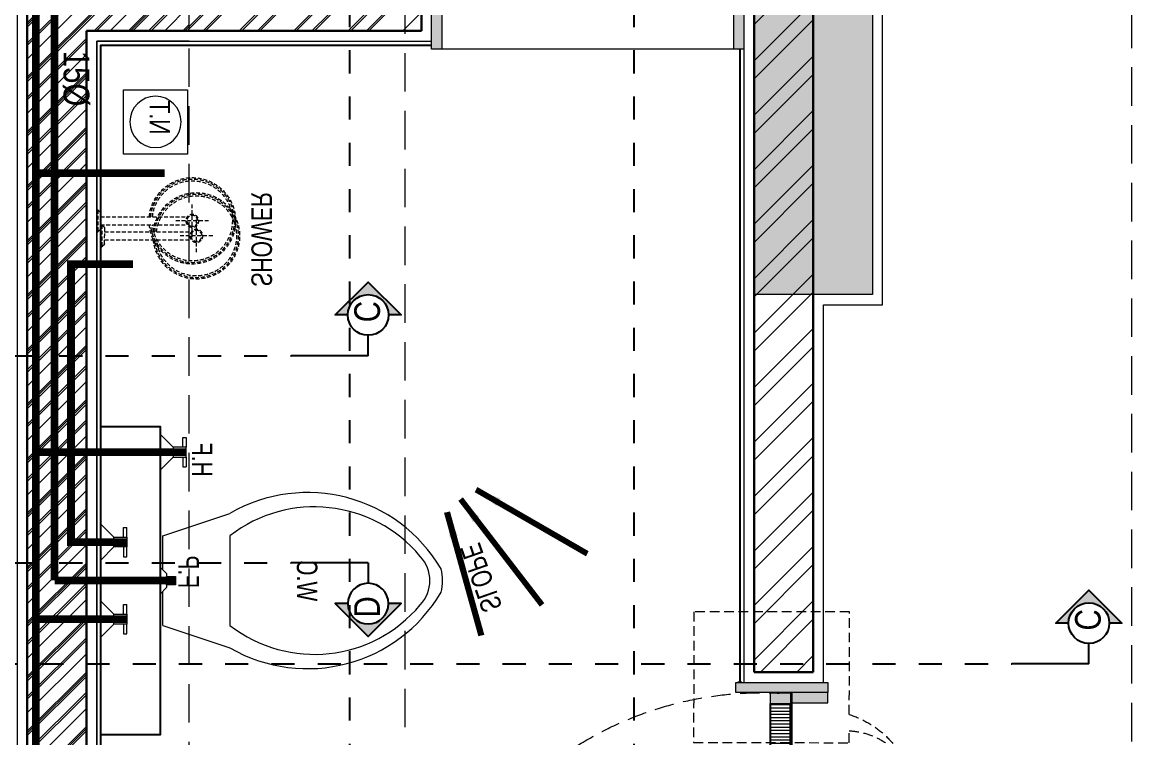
# Model space of a CAD drawing. Header units: inches. Extents: x 899679 to 12882928, y -3363313 to 527800.
# Drawn here: x 919846 to 922005, y 525117 to 526510 of the extents above; entities that cross this region are included whole.
import ezdxf
from ezdxf.enums import TextEntityAlignment as Align

# ---------------------------------------------------------------- set-up
doc = ezdxf.new("R2010")
doc.units = ezdxf.units.IN
doc.header["$LTSCALE"] = 150
doc.linetypes.add('Dash', pattern=[6, 3, -3])
doc.linetypes.add('HIDDEN', pattern=[0.375, 0.25, -0.125])
for name, color, linetype, lineweight in [('46', 46, 'Continuous', 5), ('COLUMN', 5, 'Continuous', 13), ('ele03', 147, 'Continuous', 5), ('fer', 5, 'Continuous', 9), ('FURNITURE-MSA', 251, 'Continuous', 5), ('g-cen-sym', 8, 'Continuous', 25), ('g-cent-sym', 8, 'Continuous', 15), ('g-dot', 8, 'HIDDEN', 9), ('g-ele-02', 8, 'Continuous', 9), ('g-ele-3', 8, 'Continuous', 0), ('g-ele02', 8, 'Continuous', 9), ('g-text', 8, 'Continuous', 9), ('P_Water Supply Downtake pipe', 3, 'Continuous', 25), ('Pl_FLushing PIpe', 150, 'Continuous', 9), ('PLASTER', 3, 'Continuous', 9), ('SHEET', 7, 'Continuous', 13), ('TILE', 8, 'Continuous', 13), ('WALL HATCH-MSA', 251, 'Continuous', 9), ('WALL-MSA', 32, 'Continuous', 30)]:
    doc.layers.add(name, color=color, linetype=linetype, lineweight=lineweight)
for name, color, linetype in [('g-sol250', 8, 'Continuous'), ('P_HOT WATER PIPE', 1, 'HIDDEN'), ('R.C.C HATCH-MSA', 250, 'Continuous'), ('TILE SECTION', 152, 'Continuous')]:
    doc.layers.add(name, color=color, linetype=linetype)
doc.styles.add('AR', font='swisscl.ttf')
doc.styles.add('ARIAL', font='swisscl.ttf')
doc.styles.add('arial unicode', font='swisscl.ttf', dxfattribs={"height": 165})
doc.styles.add('PLUMBING TEXT', font='ARIALN.TTF')
doc.styles.add('SWINS', font='swissc.ttf')
doc.dimstyles.new('25', dxfattribs={"dimtxt": 40, "dimasz": 18, "dimexe": 0, "dimexo": 0, "dimgap": 10, "dimtad": 1, "dimdec": 0, "dimzin": 3, "dimdsep": 46, "dimtxsty": 'ARIAL', "dimblk": 'ARCHTICK', "dimcen": 0, "dimclrd": 256, "dimclre": 256, "dimclrt": 256, "dimadec": 0, "dimazin": 0, "dimtfac": 1, "dimtdec": 0, "dimtmove": 1, "dimatfit": 0, "dimfxl": 1, "dimtolj": 1, "dimtzin": 0, "dimlwd": 18, "dimlwe": 5, "dimarcsym": 0})
pattern_1 = [(45, (-1153971.499997849, -739584.1571664715), (-53.03300858899107, 53.03300858899107), []), (45, (-1153936.144658849, -739584.1571664715), (-53.03300858899107, 53.03300858899107), [])]

# ---------------------------------------------------------------- blocks, each defined once
blk = doc.blocks.new('A$C90003454')
at = {"layer": '46'}
for points in [[(61, 43.86744019016623), (61, 83.86744019016623), (41, 83.86744019016623), (41, 43.86744019016623)], [(689, 83.86744019016623), (689, 43.86744019016623), (709, 43.86744019016623), (709, 83.86744019016623)]]:
    blk.add_hatch(color=256, dxfattribs=at).paths.add_polyline_path(points)
at = {"layer": 'g-sol250'}
h = blk.add_hatch(color=256, dxfattribs=at)
h.dxf.hatch_style = 1
h.paths.add_polyline_path([(60, -27.99999954551458), (40, -27.99999954574741), (40, 42.00000045448542), (60, 42.00000045448542)])
h.paths.add_polyline_path([(40, -27.99999954551458), (20, -27.99999954551458), (20, 151.0000004544854), (40, 151.0000004544854)])
h = blk.add_hatch(color=256, dxfattribs=at)
h.dxf.hatch_style = 1
h.paths.add_polyline_path([(710, -27.99999954551458), (690, -27.99999954574741), (690, 42.00000045448542), (710, 42.00000045448542)])
h.paths.add_polyline_path([(730, -27.99999954551458), (710, -27.99999954551458), (710, 151.000000454369), (730, 151.0000004546018)])
at = {"layer": 'g-dot', "linetype": 'HIDDEN'}
blk.add_lwpolyline([(708.0000086771324, 778.1736657531001), (709, 80.0014110840857)], dxfattribs=at)
blk.add_arc((718.4141859840602, 100.0001017961185), 678.2535204022481, 90.87977700367651, 182.8507157516612, dxfattribs=at)
at = {"layer": 'g-ele-02', "ltscale": 750}
for p, q in [((40, 42.00000045448542), (60, 42.00000045448542)), ((40, -27.99999954551458), (40, 38.13397134840488)), ((20, -27.99999954551458), (40, -27.99999954551458))]:
    blk.add_line(p, q, dxfattribs=at)
for points in [[(20, 151.0000004544854), (20, -27.99999954551458), (40, -27.99999954551458), (40, 151.0000004544854)], [(710, 151.0000004544854), (710, -27.99999954551458), (730, -27.99999954551458), (730, 151.0000004544854)], [(40, -27.99999954551458), (40, 42.00000045448542), (60, 42.00000045448542), (60, -27.99999954551458)], [(690, -27.99999954551458), (690, 42.00000045448542), (710, 42.00000045448542), (710, -27.99999954551458)]]:
    blk.add_lwpolyline(points, close=True, dxfattribs=at)
at = {"layer": 'g-ele-3'}
for p, q in [((40, 62.00000045448542), (40, 42.00000045448542)), ((40, 42.00000045448542), (690, 42.00000045448542))]:
    blk.add_line(p, q, dxfattribs=at)
at = {"layer": 'g-ele02'}
for p, q in [((41, 43.86744019016623), (41, 83.86744019016623)), ((41, 83.86744019016623), (61, 83.86744019016623)), ((689, 83.86744019016623), (61, 83.86744019016623)), ((61, 83.86744019016623), (61, 43.86744019016623)), ((689, 82.86744019016623), (61, 82.86744019016623)), ((61, 43.86744019016623), (41, 43.86744019016623)), ((689, 44.86744019016623), (61, 44.86744019016623)), ((689, 43.86744019016623), (61, 43.86744019016623))]:
    blk.add_line(p, q, dxfattribs=at)
blk.add_lwpolyline([(689, 43.86744019016623), (709, 43.86744019016623), (709, 83.86744019016623), (689, 83.86744019016623)], close=True, dxfattribs=at)
at = {"layer": 'TILE'}
for p, q in [((63.95024102553725, 44.86744019016623, 0.0001237426053477542), (63.95024102553725, 82.86744019016623, 0.0001237426053477542)), ((70.20024102553725, 44.86744019016623, 0.0001237426053477542), (70.20024102553725, 82.86744019016623, 0.0001237426053477542)), ((76.45024102553725, 44.86744019016623, 0.0001237426053477542), (76.45024102553725, 82.86744019016623, 0.0001237426053477542)), ((82.70024107769132, 44.86744019016623, 0.0001237426053477542), (82.70024107769132, 82.86744019016623, 0.0001237426053477542)), ((88.95024107769132, 44.86744019016623, 0.0001237426053477542), (88.95024107769132, 82.86744019016623, 0.0001237426053477542)), ((95.20024107769132, 44.86744019016623, 0.0001237426053477542), (95.20024107769132, 82.86744019016623, 0.0001237426053477542)), ((101.4502410776913, 44.86744019016623, 0.0001237426053477542), (101.4502410776913, 82.86744019016623, 0.0001237426053477542)), ((107.7002410776913, 44.86744019016623, 0.0001237426053477542), (107.7002410776913, 82.86744019016623, 0.0001237426053477542)), ((113.9502410776913, 44.86744019016623, 0.0001237426053477542), (113.9502410776913, 82.86744019016623, 0.0001237426053477542)), ((120.2002410776913, 44.86744019016623, 0.0001237426053477542), (120.2002410776913, 82.86744019016623, 0.0001237426053477542)), ((126.4502410776913, 44.86744019016623, 0.0001237426053477542), (126.4502410776913, 82.86744019016623, 0.0001237426053477542)), ((132.7002410776913, 44.86744019016623, 0.0001237426053477542), (132.7002410776913, 82.86744019016623, 0.0001237426053477542)), ((138.9502410776913, 44.86744019016623, 0.0001237426053477542), (138.9502410776913, 82.86744019016623, 0.0001237426053477542)), ((145.2002410776913, 44.86744019016623, 0.0001237426053477542), (145.2002410776913, 82.86744019016623, 0.0001237426053477542)), ((151.4502410776913, 44.86744019016623, 0.0001237426053477542), (151.4502410776913, 82.86744019016623, 0.0001237426053477542)), ((157.7002410776913, 44.86744019016623, 0.0001237426053477542), (157.7002410776913, 82.86744019016623, 0.0001237426053477542)), ((163.9502410776913, 44.86744019016623, 0.0001237426053477542), (163.9502410776913, 82.86744019016623, 0.0001237426053477542)), ((170.2002410776913, 44.86744019016623, 0.0001237426053477542), (170.2002410776913, 82.86744019016623, 0.0001237426053477542)), ((176.4502410776913, 44.86744019016623, 0.0001237426053477542), (176.4502410776913, 82.86744019016623, 0.0001237426053477542)), ((182.7002410776913, 44.86744019016623, 0.0001237426053477542), (182.7002410776913, 82.86744019016623, 0.0001237426053477542)), ((188.9502410776913, 44.86744019016623, 0.0001237426053477542), (188.9502410776913, 82.86744019016623, 0.0001237426053477542)), ((195.2002410776913, 44.86744019016623, 0.0001237426053477542), (195.2002410776913, 82.86744019016623, 0.0001237426053477542)), ((201.4502410776913, 44.86744019016623, 0.0001237426053477542), (201.4502410776913, 82.86744019016623, 0.0001237426053477542)), ((207.7002410776913, 44.86744019016623, 0.0001237426053477542), (207.7002410776913, 82.86744019016623, 0.0001237426053477542)), ((213.9502410776913, 44.86744019016623, 0.0001237426053477542), (213.9502410776913, 82.86744019016623, 0.0001237426053477542)), ((220.2002410776913, 44.86744019016623, 0.0001237426053477542), (220.2002410776913, 82.86744019016623, 0.0001237426053477542)), ((226.4502410776913, 44.86744019016623, 0.0001237426053477542), (226.4502410776913, 82.86744019016623, 0.0001237426053477542)), ((232.7002410776913, 44.86744019016623, 0.0001237426053477542), (232.7002410776913, 82.86744019016623, 0.0001237426053477542)), ((238.9502410776913, 44.86744019016623, 0.0001237426053477542), (238.9502410776913, 82.86744019016623, 0.0001237426053477542)), ((245.2002410776913, 44.86744019016623, 0.0001237426053477542), (245.2002410776913, 82.86744019016623, 0.0001237426053477542)), ((245.2002410776913, 44.86744019016623, 0.0001237426053477542), (245.2002410776913, 82.86744019016623, 0.0001237426053477542)), ((251.4502410776913, 44.86744019016623, 0.0001237426053477542), (251.4502410776913, 82.86744019016623, 0.0001237426053477542)), ((251.4502410776913, 44.86744019016623, 0.0001237426053477542), (251.4502410776913, 82.86744019016623, 0.0001237426053477542)), ((257.7002410776913, 44.86744019016623, 0.0001237426053477542), (257.7002410776913, 82.86744019016623, 0.0001237426053477542)), ((257.7002410776913, 44.86744019016623, 0.0001237426053477542), (257.7002410776913, 82.86744019016623, 0.0001237426053477542)), ((263.9502410776913, 44.86744019016623, 0.0001237426053477542), (263.9502410776913, 82.86744019016623, 0.0001237426053477542)), ((263.9502410776913, 44.86744019016623, 0.0001237426053477542), (263.9502410776913, 82.86744019016623, 0.0001237426053477542)), ((270.2002410776913, 44.86744019016623, 0.0001237426053477542), (270.2002410776913, 82.86744019016623, 0.0001237426053477542)), ((270.2002410776913, 44.86744019016623, 0.0001237426053477542), (270.2002410776913, 82.86744019016623, 0.0001237426053477542)), ((276.4502410776913, 44.86744019016623, 0.0001237426053477542), (276.4502410776913, 82.86744019016623, 0.0001237426053477542)), ((276.4502410776913, 44.86744019016623, 0.0001237426053477542), (276.4502410776913, 82.86744019016623, 0.0001237426053477542)), ((282.7002410776913, 44.86744019016623, 0.0001237426053477542), (282.7002410776913, 82.86744019016623, 0.0001237426053477542)), ((282.7002410776913, 44.86744019016623, 0.0001237426053477542), (282.7002410776913, 82.86744019016623, 0.0001237426053477542)), ((288.9502410776913, 44.86744019016623, 0.0001237426053477542), (288.9502410776913, 82.86744019016623, 0.0001237426053477542)), ((288.9502410776913, 44.86744019016623, 0.0001237426053477542), (288.9502410776913, 82.86744019016623, 0.0001237426053477542)), ((295.2002410776913, 44.86744019016623, 0.0001237426053477542), (295.2002410776913, 82.86744019016623, 0.0001237426053477542)), ((301.4502410776913, 44.86744019016623, 0.0001237426053477542), (301.4502410776913, 82.86744019016623, 0.0001237426053477542)), ((307.7002410776913, 44.86744019016623, 0.0001237426053477542), (307.7002410776913, 82.86744019016623, 0.0001237426053477542)), ((313.9502410776913, 44.86744019016623, 0.0001237426053477542), (313.9502410776913, 82.86744019016623, 0.0001237426053477542)), ((320.2002410776913, 44.86744019016623, 0.0001237426053477542), (320.2002410776913, 82.86744019016623, 0.0001237426053477542)), ((326.4502410776913, 44.86744019016623, 0.0001237426053477542), (326.4502410776913, 82.86744019016623, 0.0001237426053477542)), ((332.7002410776913, 44.86744019016623, 0.0001237426053477542), (332.7002410776913, 82.86744019016623, 0.0001237426053477542)), ((338.9502410776913, 44.86744019016623, 0.0001237426053477542), (338.9502410776913, 82.86744019016623, 0.0001237426053477542)), ((338.9502410255373, 44.86744019016623, 0.0001237426053477542), (338.9502410255373, 82.86744019016623, 0.0001237426053477542)), ((345.2002410776913, 44.86744019016623, 0.0001237426053477542), (345.2002410776913, 82.86744019016623, 0.0001237426053477542)), ((351.4502410776913, 44.86744019016623, 0.0001237426053477542), (351.4502410776913, 82.86744019016623, 0.0001237426053477542)), ((357.7002410776913, 44.86744019016623, 0.0001237426053477542), (357.7002410776913, 82.86744019016623, 0.0001237426053477542)), ((363.9502410776913, 44.86744019016623, 0.0001237426053477542), (363.9502410776913, 82.86744019016623, 0.0001237426053477542)), ((370.2002410776913, 44.86744019016623, 0.0001237426053477542), (370.2002410776913, 82.86744019016623, 0.0001237426053477542)), ((376.4502410776913, 44.86744019016623, 0.0001237426053477542), (376.4502410776913, 82.86744019016623, 0.0001237426053477542)), ((382.7002410776913, 44.86744019016623, 0.0001237426053477542), (382.7002410776913, 82.86744019016623, 0.0001237426053477542)), ((388.9502410776913, 44.86744019016623, 0.0001237426053477542), (388.9502410776913, 82.86744019016623, 0.0001237426053477542)), ((395.2002410776913, 44.86744019016623, 0.0001237426053477542), (395.2002410776913, 82.86744019016623, 0.0001237426053477542)), ((401.4502410776913, 44.86744019016623, 0.0001237426053477542), (401.4502410776913, 82.86744019016623, 0.0001237426053477542)), ((407.7002410776913, 44.86744019016623, 0.0001237426053477542), (407.7002410776913, 82.86744019016623, 0.0001237426053477542)), ((413.9502410776913, 44.86744019016623, 0.0001237426053477542), (413.9502410776913, 82.86744019016623, 0.0001237426053477542)), ((420.2002410776913, 44.86744019016623, 0.0001237426053477542), (420.2002410776913, 82.86744019016623, 0.0001237426053477542)), ((426.4502410776913, 44.86744019016623, 0.0001237426053477542), (426.4502410776913, 82.86744019016623, 0.0001237426053477542)), ((432.7002410776913, 44.86744019016623, 0.0001237426053477542), (432.7002410776913, 82.86744019016623, 0.0001237426053477542)), ((438.9502410776913, 44.86744019016623, 0.0001237426053477542), (438.9502410776913, 82.86744019016623, 0.0001237426053477542)), ((445.2002410776913, 44.86744019016623, 0.0001237426053477542), (445.2002410776913, 82.86744019016623, 0.0001237426053477542)), ((451.4502410776913, 44.86744019016623, 0.0001237426053477542), (451.4502410776913, 82.86744019016623, 0.0001237426053477542)), ((457.7002410776913, 44.86744019016623, 0.0001237426053477542), (457.7002410776913, 82.86744019016623, 0.0001237426053477542)), ((463.9502410776913, 44.86744019016623, 0.0001237426053477542), (463.9502410776913, 82.86744019016623, 0.0001237426053477542)), ((470.2002410776913, 44.86744019016623, 0.0001237426053477542), (470.2002410776913, 82.86744019016623, 0.0001237426053477542)), ((476.4502410776913, 44.86744019016623, 0.0001237426053477542), (476.4502410776913, 82.86744019016623, 0.0001237426053477542)), ((482.7002410776913, 44.86744019016623, 0.0001237426053477542), (482.7002410776913, 82.86744019016623, 0.0001237426053477542)), ((482.7002410888672, 44.86744019016623, 0.0001237426053477542), (482.7002410888672, 82.86744019016623, 0.0001237426053477542)), ((488.9502410776913, 44.86744019016623, 0.0001237426053477542), (488.9502410776913, 82.86744019016623, 0.0001237426053477542)), ((488.9502410888672, 44.86744019016623, 0.0001237426053477542), (488.9502410888672, 82.86744019016623, 0.0001237426053477542)), ((495.2002410776913, 44.86744019016623, 0.0001237426053477542), (495.2002410776913, 82.86744019016623, 0.0001237426053477542)), ((495.2002410888672, 44.86744019016623, 0.0001237426053477542), (495.2002410888672, 82.86744019016623, 0.0001237426053477542)), ((501.4502410776913, 44.86744019016623, 0.0001237426053477542), (501.4502410776913, 82.86744019016623, 0.0001237426053477542)), ((501.4502410888672, 44.86744019016623, 0.0001237426053477542), (501.4502410888672, 82.86744019016623, 0.0001237426053477542)), ((507.7002410776913, 44.86744019016623, 0.0001237426053477542), (507.7002410776913, 82.86744019016623, 0.0001237426053477542)), ((507.7002410888672, 44.86744019016623, 0.0001237426053477542), (507.7002410888672, 82.86744019016623, 0.0001237426053477542)), ((513.9502410776913, 44.86744019016623, 0.0001237426053477542), (513.9502410776913, 82.86744019016623, 0.0001237426053477542)), ((513.9502410888672, 44.86744019016623, 0.0001237426053477542), (513.9502410888672, 82.86744019016623, 0.0001237426053477542)), ((520.2002410776913, 44.86744019016623, 0.0001237426053477542), (520.2002410776913, 82.86744019016623, 0.0001237426053477542)), ((520.2002410888672, 44.86744019016623, 0.0001237426053477542), (520.2002410888672, 82.86744019016623, 0.0001237426053477542)), ((526.4502410776913, 44.86744019016623, 0.0001237426053477542), (526.4502410776913, 82.86744019016623, 0.0001237426053477542)), ((526.4502410888672, 44.86744019016623, 0.0001237426053477542), (526.4502410888672, 82.86744019016623, 0.0001237426053477542)), ((532.7002410888672, 44.86744019016623, 0.0001237426053477542), (532.7002410888672, 82.86744019016623, 0.0001237426053477542)), ((538.9502410888672, 44.86744019016623, 0.0001237426053477542), (538.9502410888672, 82.86744019016623, 0.0001237426053477542)), ((545.2002410888672, 44.86744019016623, 0.0001237426053477542), (545.2002410888672, 82.86744019016623, 0.0001237426053477542)), ((551.4502410888672, 44.86744019016623, 0.0001237426053477542), (551.4502410888672, 82.86744019016623, 0.0001237426053477542)), ((557.7002410888672, 44.86744019016623, 0.0001237426053477542), (557.7002410888672, 82.86744019016623, 0.0001237426053477542)), ((563.9502410888672, 44.86744019016623, 0.0001237426053477542), (563.9502410888672, 82.86744019016623, 0.0001237426053477542)), ((570.2002410888672, 44.86744019016623, 0.0001237426053477542), (570.2002410888672, 82.86744019016623, 0.0001237426053477542)), ((576.4502410888672, 44.86744019016623, 0.0001237426053477542), (576.4502410888672, 82.86744019016623, 0.0001237426053477542)), ((582.7002410888672, 44.86744019016623, 0.0001237426053477542), (582.7002410888672, 82.86744019016623, 0.0001237426053477542)), ((588.9502410888672, 44.86744019016623, 0.0001237426053477542), (588.9502410888672, 82.86744019016623, 0.0001237426053477542)), ((595.2002410888672, 44.86744019016623, 0.0001237426053477542), (595.2002410888672, 82.86744019016623, 0.0001237426053477542)), ((601.4502410888672, 44.86744019016623, 0.0001237426053477542), (601.4502410888672, 82.86744019016623, 0.0001237426053477542)), ((607.7002410888672, 44.86744019016623, 0.0001237426053477542), (607.7002410888672, 82.86744019016623, 0.0001237426053477542)), ((613.9502410888672, 44.86744019016623, 0.0001237426053477542), (613.9502410888672, 82.86744019016623, 0.0001237426053477542)), ((620.2002410888672, 44.86744019016623, 0.0001237426053477542), (620.2002410888672, 82.86744019016623, 0.0001237426053477542)), ((626.4502410888672, 44.86744019016623, 0.0001237426053477542), (626.4502410888672, 82.86744019016623, 0.0001237426053477542)), ((632.7002410888672, 44.86744019016623, 0.0001237426053477542), (632.7002410888672, 82.86744019016623, 0.0001237426053477542)), ((638.9502410888672, 44.86744019016623, 0.0001237426053477542), (638.9502410888672, 82.86744019016623, 0.0001237426053477542)), ((645.2002410888672, 44.86744019016623, 0.0001237426053477542), (645.2002410888672, 82.86744019016623)), ((651.4502410888672, 44.86744019016623, 0.0001237426053477542), (651.4502410888672, 82.86744019016623, 0.0001237426053477542)), ((657.7002410888672, 44.86744019016623, 0.0001237426053477542), (657.7002410888672, 82.86744019016623, 0.0001237426053477542)), ((663.9502410888672, 44.86744019016623, 0.0001237426053477542), (663.9502410888672, 82.86744019016623, 0.0001237426053477542)), ((670.2002410888672, 44.86744019016623, 0.0001237426053477542), (670.2002410888672, 82.86744019016623, 0.0001237426053477542)), ((676.4502410888672, 44.86744019016623, 0.0001237426053477542), (676.4502410888672, 82.86744019016623, 0.0001237426053477542)), ((682.7002410888672, 44.86744019016623, 0.0001237426053477542), (682.7002410888672, 82.86744019016623, 0.0001237426053477542)), ((688.9502410888672, 44.86744019016623, 0.0001237426053477542), (688.9502410888672, 82.86744019016623, 0.0001237426053477542))]:
    blk.add_line(p, q, dxfattribs=at)
at = {"layer": 'TILE SECTION'}
blk.add_line((19.99999997019768, 139.0000004544854, 1.390123540723209e-07), (19.99999997019768, 147.0000004544854, 1.76020270359345e-07), dxfattribs=at)
blk.add_lwpolyline([(28, -27.99999954551458), (28, -28)], dxfattribs=at)
blk = doc.blocks.new('SHOWE')
at = {"linetype": 'HIDDEN', "ltscale": 0.2}
for p, q in [((3964447.41797269, -1171664.506144696), (3964447.41797269, -1171728.070058059)), ((3964261.271450256, -1171717.877676996), (3964261.271450256, -1171674.69852576)), ((3964261.271450256, -1171674.69852576), (3964263.25518613, -1171674.69852576)), ((3964264.191053578, -1171676.315896782), (3964264.191053578, -1171716.260305974)), ((3964268.677912816, -1171680.545468975), (3964268.677912816, -1171696.288101378)), ((3964268.677912816, -1171688.608185914), (3964437.518242255, -1171688.608185914)), ((3964268.677912816, -1171712.03073378), (3964268.677912816, -1171696.288101378)), ((3964268.677912816, -1171703.968016841), (3964437.518242255, -1171703.968016841)), ((3964479.199929371, -1171696.288101378), (3964415.636016008, -1171696.288101378)), ((3964261.271450256, -1171717.877676996), (3964263.25518613, -1171717.877676996))]:
    blk.add_line(p, q, dxfattribs=at)
for radius in [12.52939600332496, 10.60559754534385]:
    blk.add_circle((3964447.41797269, -1171696.288101378), radius, dxfattribs=at)
for centre, radius, start, end in [((3964447.41797269, -1171696.288101378), 84.1182558508841, 185.2383439448377, 174.7616560551623), ((3964447.41797269, -1171696.288101378), 81.44943994610814, 185.4104901390506, 174.5895098609494), ((3964447.41797269, -1171696.288101378), 78.01273819544859, 185.6495978581566, 174.3504021418434), ((3964262.430305941, -1171676.255278623), 1.761790794594319, 358.0282276805702, 62.08212360531263), ((3964259.806870411, -1171685.330740351), 10.07939559121934, 28.34357964861819, 64.21035482080879), ((3964259.806870411, -1171707.245462405), 10.07939559121934, 295.7896451791912, 331.6564203513818), ((3964262.430305941, -1171716.320924133), 1.761790794594319, 297.9178763946873, 1.971772319429784)]:
    blk.add_arc(centre, radius, start, end, dxfattribs=at)
blk = doc.blocks.new('A$Cd9974d17')
at = {"elevation": -2.990973136893025e-06}
blk.add_lwpolyline([(14.51018306124024, -125), (139.5101830612402, -125), (139.5101830612402, 0), (14.51018306124024, 0)], close=True, dxfattribs=at)
blk.add_circle((77.01018305378966, -62.50000000372529, -3.011486838741326e-06), 50)
blk = doc.blocks.new('_ArchTick')
at = {"color": 0, "linetype": 'ByBlock', "const_width": 0.15}
blk.add_lwpolyline([(-0.5, -0.5), (0.5, 0.5)], dxfattribs=at)
blk = doc.blocks.new('sec')
at = {"layer": 'g-cen-sym'}
h = blk.add_hatch(color=256, dxfattribs=at)
h.paths.add_polyline_path([(2.73e-14, 537.5273218287452), (-107.956475941309, 429.5708458874361), (-107.956475941309, 399.1607016395453, -0.2062306983916904), (2.730000000001706e-14, 445.6665243379758, -0.4142135623730596), (148.5555081145527, 297.1110162260618), (240.4163056053222, 297.1110162260618)])
h.paths.add_polyline_path([(-107.956475941309, 399.1607016395454), (-107.956475941309, 429.5708458874361), (-138.1869732997017, 399.3403485290693), (-138.1869732997017, 351.6371512499004, -0.09565303018648871)])
h.paths.add_polyline_path([(-138.1869732997017, 399.3403485290693), (-168.4174706606815, 369.1098511680636), (-168.4174706606815, 297.1110162260618), (-148.5555081119139, 297.1110162260618, -0.09423427136048851), (-138.1869732997017, 351.6371512499004)])
h.paths.add_polyline_path([(-168.4174706580426, 369.1098511680636), (-204.6941080129084, 332.8332138158367), (-204.6941080129084, 297.1110162260618), (-168.4174706606815, 297.1110162260618)])
h.paths.add_polyline_path([(-204.6941080129084, 332.8332138158367), (-240.4163056027092, 297.1110162260618), (-204.6941080129084, 297.1110162260618)])
for q in [(2.73e-14, 148.5555081130354), (-561.6378324203346, 0)]:
    blk.add_line((0, 0), q, dxfattribs=at)
blk.add_lwpolyline([(-148.5555081119139, 297.1110162260618), (-240.4163056027092, 297.1110162260618), (2.73e-14, 537.5273218287452), (240.4163056053222, 297.1110162260618), (148.5555081145527, 297.1110162260618)], dxfattribs=at)
blk.add_circle((2.73e-14, 297.1110162260618), 148.5555081130354, dxfattribs=at)
blk = doc.blocks.new('ewc')
at = {"linetype": 'Continuous'}
for p, q in [((6.000000000021826, 101.599999135622), (158.4000000000451, 152.3999991355522)), ((6.000000000021826, 24.57502629797091), (6.000000000021826, 101.599999135622)), ((158.4000000000451, 101.599999135622), (158.4000000000451, -101.6000008644478)), ((6.000000000021826, -101.6000008644478), (6.000000000021826, -24.57502391314483)), ((6.000000000021826, -101.6000008644478), (158.4000000000451, -152.4000008643779))]:
    blk.add_line(p, q, dxfattribs=at)
for points in [[(14.69999999997526, -15.87502045519068), (2.18279e-11, -30.5750262979127), (2.18279e-11, 30.57502629797091), (14.69999999997526, 15.87502629801747)], [(14.69999999997526, 9.524999135552207), (35.09999999999855, 9.524999135552207), (35.09999999999855, -9.52500086449436), (14.69999999997526, -9.52500086449436)]]:
    blk.add_lwpolyline(points, close=True, dxfattribs=at)
for centre, radius, start, end in [((334.6003760970416, -151.6075776776415), 351.3777508359386, 30.46294972132546, 120.0965059132994), ((350.166366009762, -145.4049900448299), 312.7060038516717, 39.84628294043039, 127.8249367280076), ((532.3713892993037, -8.644419722e-07), 79.81336324384073, 316.4848892072429, 43.51511079275708), ((539.3991887490483, 0.0005310428678058), 101.6, 344.8605283250158, 15.13947077070725), ((334.6003760970416, 151.607575948874), 351.3777508359386, 239.9034940867005, 329.5370502786747), ((350.166366009762, 145.4049883160623), 312.7060038516717, 232.1750632719923, 320.1537170595696)]:
    blk.add_arc(centre, radius, start, end, dxfattribs=at)
blk = doc.blocks.new('TAP-1')
for p, q in [((9.525013580918312, -44.44999999995343), (28.57501366082579, -44.44999999995343)), ((9.525013580918312, -50.80000000004657), (28.57501366082579, -50.80000000004657)), ((28.57501366082579, -44.44999999995343), (28.57501366082579, -50.80000000004657))]:
    blk.add_line(p, q)
for points in [[(-9.52499020472169, -25.40001328103244), (-34.92501358129084, 0), (34.92501358129084, 0), (9.525013580918312, -25.40002716239542)], [(-9.524986418895423, -44.44999999995343), (-28.5749864988029, -44.44999999995343), (-28.5749864988029, -50.80000000004657), (-9.524986418895423, -50.80000000004657)]]:
    blk.add_lwpolyline(points)
blk.add_lwpolyline([(9.525013580918312, -25.40000000002328), (9.525013580918312, -50.80000000004657), (-9.524986418895423, -50.80000000004657), (-9.524986418895423, -25.40000000002328)], close=True)
blk = doc.blocks.new('G$C0B7125EA')
at = {"layer": 'WALL HATCH-MSA', "lineweight": 0}
h = blk.add_hatch(dxfattribs=at)
h.set_pattern_fill('ANSI32', color=251, scale=200)
h.set_pattern_definition([(45, (-1157248.499997853, -736174.157166465), (-53.03300858899107, 53.03300858899107), []), (45, (-1157213.144658853, -736174.157166465), (-53.03300858899107, 53.03300858899107), [])])
h.paths.add_polyline_path([(-2542.000000003958, 1995.000000006519), (-2657.000000004191, 1995.000000006519), (-2657.000000003958, 1260.000000006985), (-428.5000000004657, 1260.000000006985), (-428.5000000004657, 1995.000000006403), (-543.5000000004657, 1995.000000006403), (-543.5000000004657, 1375.000000006519), (-2542.000000003958, 1375.000000006519)])
at = {"layer": 'g-cen-sym', "color": 251, "linetype": 'Dash', "lineweight": -3, "ltscale": 0.1}
for p, q in [((-1579.461025167955, -567.8042019905988), (-1579.461025167955, 1773.735860333312)), ((-1175.99932149821, -567.8042019905988), (-1175.99932149821, 1773.735860333312))]:
    blk.add_line(p, q, dxfattribs=at)
at = {"layer": 'PLASTER', "color": 251}
blk.add_lwpolyline([(-2522.000000003958, 1995.000000006519), (-2522.000000003958, 1395.000000006519), (-563.5000000004657, 1395.000000006519), (-563.5000000004657, 1995.000000006519)], dxfattribs=at)
at = {"layer": 'SHEET', "color": 251, "linetype": 'HIDDEN', "ltscale": 2}
blk.add_lwpolyline([(-2677, -763.0000000004657), (763, -763.0000000004657), (763, 1995.000000006519), (-2677, 1995.000000006519)], close=True, dxfattribs=at)
at = {"layer": 'WALL-MSA', "color": 251}
for p, q in [((-543.5000000004657, 1375.000000006519), (-543.5000000004657, 1995.000000006519)), ((-543.5000000004657, 1375.000000006519), (-2542.000000003958, 1375.000000006519)), ((-428.5000000004657, 1260.000000006985), (-2657.000000003958, 1260.000000006985))]:
    blk.add_line(p, q, dxfattribs=at)
at = {"layer": 'FURNITURE-MSA', "color": 251, "lineweight": 30, "rotation": 90.00000000000001}
blk.add_blockref('SHOWE', (-1172609.788101376, -3962866.27145025), dxfattribs=at)
at = {"layer": 'g-cen-sym', "color": 251, "lineweight": -3, "yscale": 0.2666666667908428, "zscale": 0.2666666667908428}
for p, xscale, rotation in [((-1579.461027469253, 1923.505949048325), 0.2666666667908428, 90.00000000000001), ((-1175.999319196912, 1923.505949048325), -0.2666666667908428, 270)]:
    blk.add_blockref('sec', p, dxfattribs=dict(at, xscale=xscale, rotation=rotation))
at = {"layer": 'g-cen-sym', "color": 251, "lineweight": -3, "style": 'SWINS'}
for s, p in [('D', (-1665.152253731852, 1921.402127487585, 2.375956986711003e-09)), ('C', (-1090.308092934312, 1921.402127487585, 2.375956986711003e-09))]:
    blk.add_text(s, height=50, dxfattribs=at).set_placement(p, align=Align.MIDDLE_CENTER)
blk = doc.blocks.new('G$C5646BBEC')
at = {"layer": 'WALL HATCH-MSA', "lineweight": 0}
h = blk.add_hatch(dxfattribs=at)
h.set_pattern_fill('ANSI32', color=252, scale=200)
h.set_pattern_definition([(45, (-1157992.199997847, -733567.8571664892), (-53.03300858899107, 53.03300858899107), []), (45, (-1157956.844658847, -733567.8571664892), (-53.03300858899107, 53.03300858899107), [])])
h.paths.add_polyline_path([(-3285.699999998091, 4181.299999982351), (-3400.699999998324, 4181.299999982351), (-3400.699999998091, 3866.299999982584), (-1172.199999994598, 3866.299999982584), (-1172.199999994831, 4181.299999982351), (-1287.199999994365, 4181.299999982351), (-1287.199999994598, 3981.299999982119), (-3285.699999998091, 3981.299999982119)])
at = {"layer": 'PLASTER', "color": 252}
blk.add_lwpolyline([(-1307.199999994598, 4181.299999982119), (-1307.199999994598, 4001.299999982119), (-3265.699999998091, 4001.299999982119), (-3265.699999998091, 4181.299999982119)], dxfattribs=at)
at = {"layer": 'SHEET', "color": 252, "linetype": 'HIDDEN', "ltscale": 2}
blk.add_lwpolyline([(-6571.399999996182, 4181.299999982119), (0, 4181.299999982119), (-0.6999999941326678, 75), (-6572.099999990314, 75)], close=True, dxfattribs=at)
at = {"layer": 'WALL-MSA', "color": 252}
for p, q in [((-1287.199999994598, 3981.299999982119), (-1287.199999994598, 4181.299999982119)), ((-1287.199999994598, 3981.299999982119), (-3285.699999998091, 3981.299999982119)), ((-1172.199999994598, 3866.299999982584), (-3400.699999998091, 3866.299999982584))]:
    blk.add_line(p, q, dxfattribs=at)
blk = doc.blocks.new('G$C6F56415B')
at = {"layer": 'g-sol250'}
h = blk.add_hatch(color=251, dxfattribs=at)
h.dxf.hatch_style = 1
h.paths.add_polyline_path([(2697.500000000466, -755.0000000002328), (2697.500000000466, -775.0000000002328), (2876.499999960652, -775.0000000002328), (2876.499999960652, -755.0000000002328)])
h = blk.add_hatch(color=251, dxfattribs=at)
h.dxf.hatch_style = 1
h.paths.add_polyline_path([(2697.500000003492, -1342.998622572981), (2697.500000003492, -1362.998622572981), (2876.499999963911, -1362.998622572981), (2876.499999963911, -1342.998622572981)])
at = {"layer": 'R.C.C HATCH-MSA'}
h = blk.add_hatch(color=251, dxfattribs=at)
h.dxf.hatch_style = 1
h.paths.add_polyline_path([(3420.000002150657, -734.9999953472288), (3420.000002150657, -504.9999953472288), (2220.000002150657, -504.9999953472288), (2220.000002150657, -734.9999953472288)])
at = {"layer": 'WALL HATCH-MSA', "lineweight": 0}
h = blk.add_hatch(dxfattribs=at)
h.set_pattern_fill('ANSI32', color=251, scale=200)
h.set_pattern_definition(pattern_1)
h.paths.add_polyline_path([(3420.000000003725, -1.164153218269348e-10), (3305.000000004191, 0), (3305.000000003958, -620), (1485, -620), (1485, -735), (3420.000000003958, -735)])
h = blk.add_hatch(dxfattribs=at)
h.set_pattern_fill('ANSI32', color=251, scale=200)
h.set_pattern_definition(pattern_1)
h.paths.add_polyline_path([(735, -2035), (735, -620), (620, -620), (620, -2149.999999999534), (2848.500000003492, -2149.999999999534), (2848.500000003492, -1383.000000000116), (2733.500000003492, -1383.000000000116), (2733.500000003492, -2035)])
at = {"layer": 'COLUMN', "color": 251, "elevation": 1.193507085373657e-09}
blk.add_lwpolyline([(3420.000002150657, -734.9999953472288), (3420.000002150657, -504.9999953472288), (2220.000002150657, -504.9999953472288), (2220.000002150657, -734.9999953472288)], close=True, dxfattribs=at)
at = {"layer": 'ele03', "color": 251}
blk.add_line((2697.500000000466, -775.0000000002328, 0.1603389638982095), (2697.4999777372, -1343, 0.1683559120937733), dxfattribs=at)
at = {"layer": 'g-cen-sym', "color": 251, "linetype": 'Dash', "lineweight": -3, "ltscale": 0.1}
for p, q in [((1501.00067850179, -2574.804201989667), (1501.00067850179, -233.2641396657564)), ((3055.484604189871, -969.5761411099229), (258.2158585020807, -969.5350923616206)), ((3055.484604189871, -1523.041973339161), (258.2158585020807, -1523.000924590859))]:
    blk.add_line(p, q, dxfattribs=at)
at = {"layer": 'g-cent-sym', "color": 251, "linetype": 'HIDDEN', "ltscale": 0.5, "elevation": 1}
blk.add_lwpolyline([(1602.004483599914, -549.7699538565939), (1602.307959177531, -852.7640717863105), (1347.81239312049, -852.9511063816026), (1347.508917542873, -549.956988451886), (1370.650244865101, -549.9315140332328, 0.2302943893148561), (1310.109261302976, -441.0447737941286, -0.1998407302499385), (1402.33628043253, -549.8966334351571)], format="xyb", close=True, dxfattribs=at)
at = {"layer": 'g-ele-02', "color": 251, "linetype": 'Continuous'}
for points in [[(2697.500000000466, -754.9999999997672), (2697.500000000466, -774.9999999997672), (2876.499999960652, -775.0000000002328), (2876.499999960652, -755.0000000002328)], [(2697.500000003492, -1343), (2697.500000003492, -1363), (2876.499977699248, -1363), (2876.499977699248, -1343)]]:
    blk.add_lwpolyline(points, close=True, dxfattribs=at)
at = {"layer": 'PLASTER', "color": 251, "linetype": 'Continuous', "ltscale": 750}
blk.add_line((2705.498558728024, -1363, 0.320677927796419), (2860.49855873175, -1363.000000000233, 0.320677927796419), dxfattribs=at)
at = {"layer": 'PLASTER', "color": 251}
blk.add_lwpolyline([(3440.000001624692, 0), (3440.000002150657, -484.9999953472288), (3440.000002150657, -755), (1465, -755), (1465, -600), (2200.000002150657, -600), (2200.000002150657, -484.9999953472288), (3285.000000003958, -484.9999953472288), (3285.000000003958, 0)], dxfattribs=at)
blk.add_lwpolyline([(600, -600), (755, -600), (755, -2015), (2713.500000003492, -2015), (2713.500000003492, -1363), (2868.500000003492, -1363), (2868.500000003492, -2169.999999999534), (600, -2169.999999999534)], close=True, dxfattribs=at)
at = {"layer": 'SHEET', "color": 251, "linetype": 'HIDDEN', "ltscale": 2}
blk.add_lwpolyline([(0, 0), (3468.500000003492, 0), (3468.500000003492, -2769.999999999534), (0, -2769.999999999534)], close=True, dxfattribs=at)
at = {"layer": 'TILE SECTION', "color": 251}
for points in [[(763, -771.0000004544854), (763, -2007), (2705.500000003492, -2007), (2705.500000003492, -1363)], [(2697.500000000466, -763), (1465, -763)], [(1963, -2007), (1963, -1891.584433698561), (1363, -1891.584433698561), (1363, -2007)]]:
    blk.add_lwpolyline(points, dxfattribs=at)
at = {"layer": 'WALL-MSA', "color": 251}
for p, q in [((1485, -620, 1.193507085402748e-09), (3305.000000003958, -620)), ((1485, -620, 1.193507085402748e-09), (1485, -735, 1.193507085402748e-09)), ((1485, -735, 1.193507085402748e-09), (3420.000000003958, -735)), ((2733.500000003492, -2035), (2733.500000003492, -1383)), ((2733.500000003492, -1383), (2848.500000003492, -1383)), ((2733.500000003492, -2035), (735, -2035)), ((2848.500000003492, -2149.999999999534), (620, -2149.999999999534))]:
    blk.add_line(p, q, dxfattribs=at)
at = {"layer": 'fer', "color": 251, "xscale": -0.8580354073040002, "yscale": 0.8580354073040002, "zscale": 0.8580354073040002, "rotation": 270}
blk.add_blockref('ewc', (1663.062499999534, -1891.584433698561), dxfattribs=at)
at = {"layer": 'fer', "color": 251}
for name, p, rotation in [('SHOWE', (-1169362.038101374, -3966268.271450256), 90.00000000000001), ('TAP-1', (1913.062502241693, -1891.584433698561), 180)]:
    blk.add_blockref(name, p, dxfattribs=dict(at, rotation=rotation))
blk.add_blockref('A$Cd9974d17', (2478.989845695905, -1838, 2.990973136893025e-06), dxfattribs=at)
at = {"layer": 'fer', "color": 251, "xscale": -1, "rotation": 180}
for p in [(1588.062499999534, -2007.000000002328), (1738.062499999534, -2007)]:
    blk.add_blockref('TAP-1', p, dxfattribs=at)
at = {"layer": 'g-cen-sym', "color": 251, "lineweight": -3, "xscale": -0.2666666667908428, "yscale": 0.2666666667908428, "zscale": 0.2666666667908428, "rotation": 270}
blk.add_blockref('sec', (1501.000680803088, -83.49405095074326), dxfattribs=at)
at = {"layer": 'g-dot', "color": 251, "ltscale": 0.2, "rotation": 180}
blk.add_blockref('A$C90003454', (1485, -620, 1.193507085402748e-09), dxfattribs=at)
at = {"layer": 'g-cen-sym', "color": 251, "lineweight": -3, "style": 'SWINS'}
blk.add_text('C', height=50, dxfattribs=at).set_placement((1586.691907065688, -85.59787251148373, 2.375956986711003e-09), align=Align.MIDDLE_CENTER)
at = {"layer": 'g-text', "color": 251, "style": 'arial unicode'}
blk.add_text('SLOPE ', height=39.99999999999999, rotation=340.6756943837968, dxfattribs=at).set_placement((1597.937205373077, -1262.678547578631, -0.01069811757484878))
blk.add_text('W.C', height=40, dxfattribs=at).set_placement((1662.655518836342, -1605.356847394723, 0.0008624793718681326), align=Align.MIDDLE)
for s, p in [('SHOWER', (2235.337609447539, -1713.782279597945, 3.051721925909947e-06)), ('H.F', (1865.391776388511, -1829.671742596431, 3.051721925909947e-06)), ('F.P', (1648.282246994553, -1855.850183725124, -0.0002859486107630819)), ('N.T', (2531.563771888614, -1912.003514586366, -3.224998791748e-06))]:
    blk.add_text(s, height=40, dxfattribs=at).set_placement(p)
at = {"layer": 'g-text', "color": 251}
for points in [[(1840.628284611506, -1276.125877194339), (1715.659159424948, -1060.16679888824)], [(1821.348865494831, -1306.770656721434), (1616.238818709971, -1148.136226453818)], [(1796.536100511206, -1333.135883965064), (1556.093257839791, -1266.481213004794)]]:
    blk.add_leader(points, dimstyle='25', override={"dimasz": 50, "dimtad": 0, "dimtxsty": 'AR', "dimlwd": 65535}, dxfattribs=at)

msp = doc.modelspace()

# ---------------------------------------------------------------- linework, layer by layer
at = {"layer": 'P_HOT WATER PIPE', "linetype": 'Continuous', "ltscale": 0.52, "const_width": 15}
msp.add_lwpolyline([(920049.2999999998, 525497.6649435824), (919940.5000000002, 525497.6649435824), (919940.5000000002, 526038.5981592066), (920061.0000000002, 526038.5981592066)], dxfattribs=at)
at = {"layer": 'P_Water Supply Downtake pipe', "ltscale": 20, "const_width": 15}
for points, elevation in [([(918336.6373362506, 526905.1517733098), (918541.0000000002, 526905.1517733098), (918541.0000000002, 527104.5981592066), (919872.0000000002, 527104.5981592066), (919872.0000000002, 524833.9926551478), (920102.5000000002, 524833.9926551478)], -1.973763586023082e-09), ([(920123.0000000002, 526216.0981592066), (919872.0000000002, 526216.0981592066)], 1.118389214571636e-09)]:
    msp.add_lwpolyline(points, dxfattribs=dict(at, elevation=elevation))
for points in [[(920164.7155663013, 525672.6649186625), (919872.0000000002, 525672.6649186625)], [(920049.2999999975, 525347.6649435824), (919872.0000000002, 525347.6649435824)]]:
    msp.add_lwpolyline(points, dxfattribs=at)
at = {"layer": 'Pl_FLushing PIpe', "const_width": 15, "elevation": -1.973763586023082e-09}
msp.add_lwpolyline([(918504.4243984839, 526941.7273748261), (918504.4243984839, 527141.1737607229), (919908.5756015165, 527141.1737607229), (919908.5756015165, 525423.0981592066)], dxfattribs=at)
at = {"layer": 'Pl_FLushing PIpe', "const_width": 15}
msp.add_lwpolyline([(920144.0326090977, 525423.0981592066), (919908.5756015165, 525423.0981592066)], dxfattribs=at)

# ---------------------------------------------------------------- block references
at = {"color": 2, "xscale": -1, "rotation": 270}
for name, p in [('G$C0B7125EA', (918595.4999953574, 527036.6024300056, 1.118389214571636e-09)), ('G$C6F56415B', (922005.4999999998, 523759.6024300018))]:
    msp.add_blockref(name, p, dxfattribs=at)
at = {"layer": 'P_Water Supply Downtake pipe', "ltscale": 20, "xscale": -1, "rotation": 270}
msp.add_blockref('G$C5646BBEC', (915989.2000000174, 527780.3024300002), dxfattribs=at)

# ---------------------------------------------------------------- texts
at = {"layer": 'Pl_FLushing PIpe', "style": 'PLUMBING TEXT'}
msp.add_text('15%%C', height=50, rotation=270, dxfattribs=at).set_placement((919926.1496787642, 526454.3416836248, -5.866984464833375e-07))

doc.saveas('drawing.dxf')
